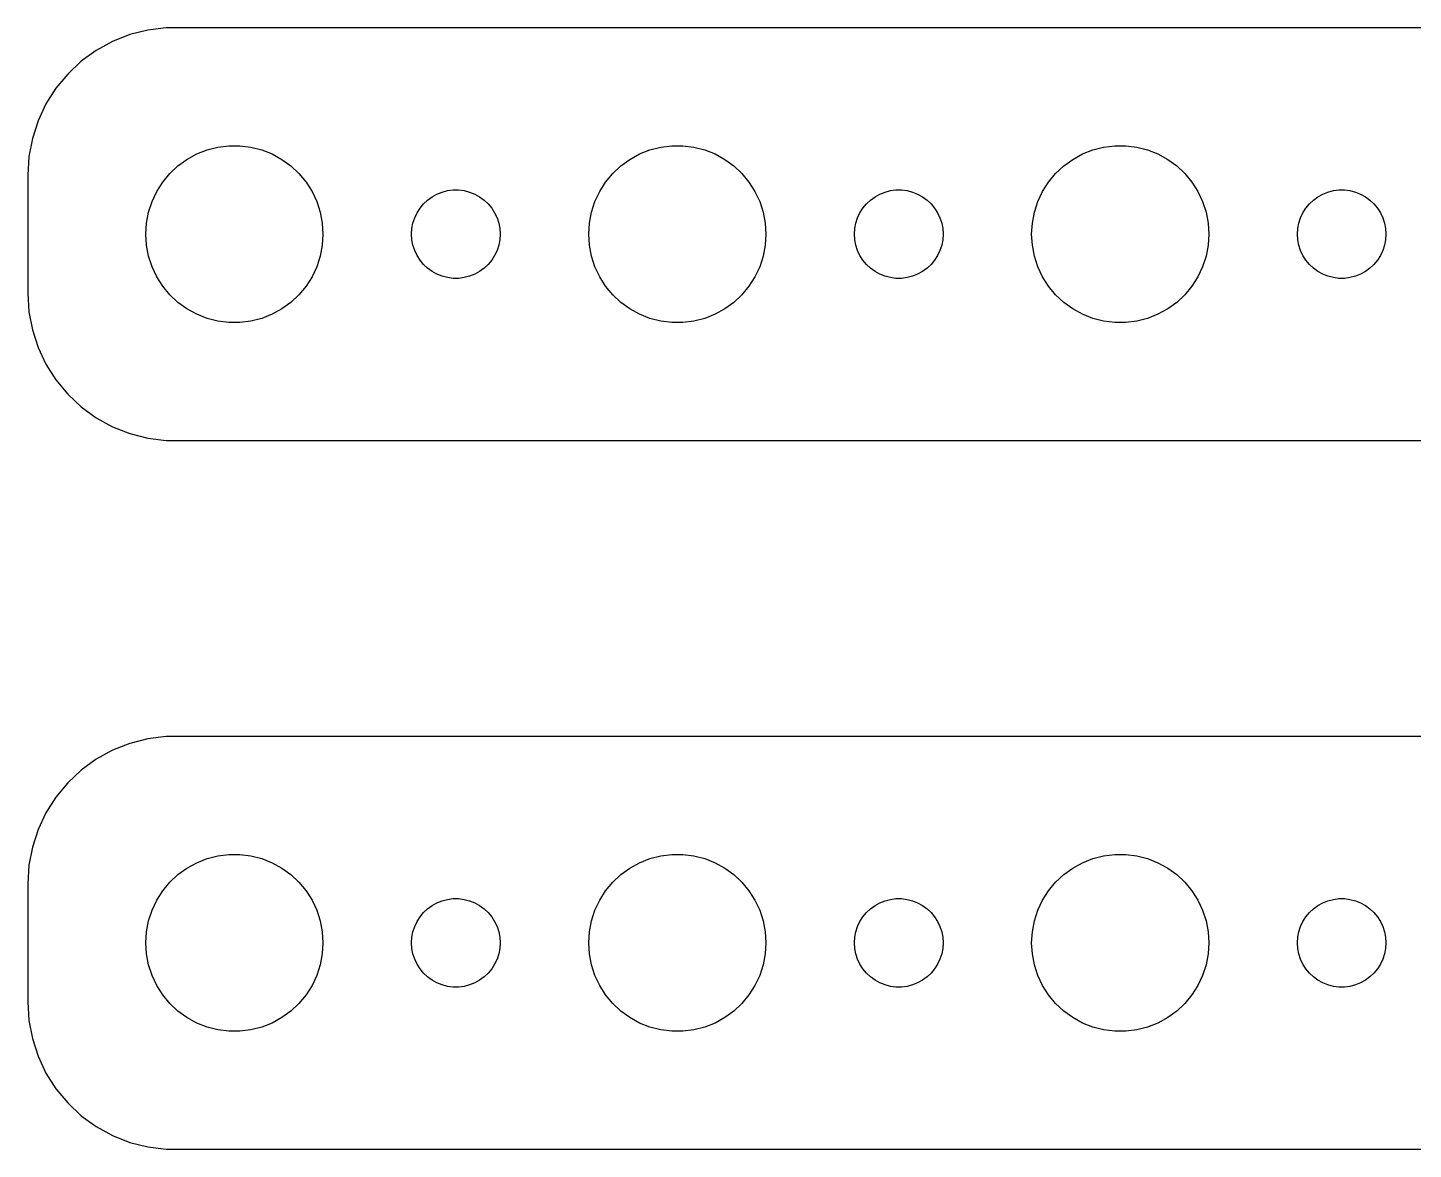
# Model space of a CAD drawing. Header units: metres. Extents: x -187 to 187, y 41 to 79.
# Drawn here: x -187 to -140.07, y 41.01 to 78.99 of the extents above; entities that cross this region are included whole.
import ezdxf

# ---------------------------------------------------------------- set-up
doc = ezdxf.new("R2010")
doc.units = ezdxf.units.M

msp = doc.modelspace()

# ---------------------------------------------------------------- linework, layer by layer
for p, q in [((-182.937, 78.9114), (-183.545, 78.7553)), ((-182.314, 78.9901), (-182.937, 78.9114)), ((182.314, 78.9901), (-182.314, 78.9901)), ((-184.129, 78.5241), (-184.679, 78.2216)), ((-183.545, 78.7553), (-184.129, 78.5241)), ((-184.679, 78.2216), (-185.187, 77.8526)), ((-185.187, 77.8526), (-185.645, 77.4227)), ((-185.645, 77.4227), (-186.045, 76.9389)), ((-186.045, 76.9389), (-186.382, 76.4088)), ((-186.382, 76.4088), (-186.649, 75.8406)), ((-186.649, 75.8406), (-186.843, 75.2434)), ((-186.843, 75.2434), (-186.961, 74.6267)), ((-186.961, 74.6267), (-187, 74)), ((-181.607, 74.533), (-181.277, 74.7145)), ((-181.277, 74.7145), (-180.927, 74.8532)), ((-180.927, 74.8532), (-180.562, 74.9469)), ((-180.562, 74.9469), (-180.188, 74.9941)), ((-180.188, 74.9941), (-179.812, 74.9941)), ((-179.812, 74.9941), (-179.438, 74.9469)), ((-179.438, 74.9469), (-179.073, 74.8532)), ((-179.073, 74.8532), (-178.723, 74.7145)), ((-178.723, 74.7145), (-178.393, 74.533)), ((-166.607, 74.533), (-166.277, 74.7145)), ((-166.277, 74.7145), (-165.927, 74.8532)), ((-165.927, 74.8532), (-165.562, 74.9469)), ((-165.562, 74.9469), (-165.188, 74.9941)), ((-165.188, 74.9941), (-164.812, 74.9941)), ((-164.812, 74.9941), (-164.438, 74.9469)), ((-164.438, 74.9469), (-164.073, 74.8532)), ((-164.073, 74.8532), (-163.723, 74.7145)), ((-163.723, 74.7145), (-163.393, 74.533)), ((-151.607, 74.533), (-151.277, 74.7145)), ((-151.277, 74.7145), (-150.927, 74.8532)), ((-150.927, 74.8532), (-150.562, 74.9469)), ((-150.562, 74.9469), (-150.188, 74.9941)), ((-150.188, 74.9941), (-149.812, 74.9941)), ((-149.812, 74.9941), (-149.438, 74.9469)), ((-149.438, 74.9469), (-149.073, 74.8532)), ((-149.073, 74.8532), (-148.723, 74.7145)), ((-148.723, 74.7145), (-148.393, 74.533)), ((-182.187, 74.0536), (-181.912, 74.3115)), ((-181.912, 74.3115), (-181.607, 74.533)), ((-178.393, 74.533), (-178.088, 74.3115)), ((-178.088, 74.3115), (-177.813, 74.0536)), ((-167.187, 74.0536), (-166.912, 74.3115)), ((-166.912, 74.3115), (-166.607, 74.533)), ((-163.393, 74.533), (-163.088, 74.3115)), ((-163.088, 74.3115), (-162.813, 74.0536)), ((-152.187, 74.0536), (-151.912, 74.3115)), ((-151.912, 74.3115), (-151.607, 74.533)), ((-148.393, 74.533), (-148.088, 74.3115)), ((-148.088, 74.3115), (-147.813, 74.0536)), ((-187, 74), (-187, 70)), ((-182.629, 73.4453), (-182.427, 73.7634)), ((-182.427, 73.7634), (-182.187, 74.0536)), ((-177.813, 74.0536), (-177.573, 73.7634)), ((-177.573, 73.7634), (-177.371, 73.4453)), ((-167.629, 73.4453), (-167.427, 73.7634)), ((-167.427, 73.7634), (-167.187, 74.0536)), ((-162.813, 74.0536), (-162.573, 73.7634)), ((-162.573, 73.7634), (-162.371, 73.4453)), ((-152.629, 73.4453), (-152.427, 73.7634)), ((-152.427, 73.7634), (-152.187, 74.0536)), ((-147.813, 74.0536), (-147.573, 73.7634)), ((-147.573, 73.7634), (-147.371, 73.4453)), ((-182.789, 73.1044), (-182.629, 73.4453)), ((-177.371, 73.4453), (-177.211, 73.1044)), ((-173.456, 73.1558), (-173.304, 73.2665)), ((-173.304, 73.2665), (-173.139, 73.3572)), ((-173.139, 73.3572), (-172.964, 73.4266)), ((-172.964, 73.4266), (-172.781, 73.4734)), ((-172.781, 73.4734), (-172.594, 73.497)), ((-172.594, 73.497), (-172.406, 73.497)), ((-172.406, 73.497), (-172.219, 73.4734)), ((-172.219, 73.4734), (-172.036, 73.4266)), ((-172.036, 73.4266), (-171.861, 73.3572)), ((-171.861, 73.3572), (-171.696, 73.2665)), ((-171.696, 73.2665), (-171.544, 73.1558)), ((-167.789, 73.1044), (-167.629, 73.4453)), ((-162.371, 73.4453), (-162.211, 73.1044)), ((-158.456, 73.1558), (-158.304, 73.2665)), ((-158.304, 73.2665), (-158.139, 73.3572)), ((-158.139, 73.3572), (-157.964, 73.4266)), ((-157.964, 73.4266), (-157.781, 73.4734)), ((-157.781, 73.4734), (-157.594, 73.497)), ((-157.594, 73.497), (-157.406, 73.497)), ((-157.406, 73.497), (-157.219, 73.4734)), ((-157.219, 73.4734), (-157.036, 73.4266)), ((-157.036, 73.4266), (-156.861, 73.3572)), ((-156.861, 73.3572), (-156.696, 73.2665)), ((-156.696, 73.2665), (-156.544, 73.1558)), ((-152.789, 73.1044), (-152.629, 73.4453)), ((-147.371, 73.4453), (-147.211, 73.1044)), ((-143.456, 73.1558), (-143.304, 73.2665)), ((-143.304, 73.2665), (-143.139, 73.3572)), ((-143.139, 73.3572), (-142.964, 73.4266)), ((-142.964, 73.4266), (-142.781, 73.4734)), ((-142.781, 73.4734), (-142.594, 73.497)), ((-142.594, 73.497), (-142.406, 73.497)), ((-142.406, 73.497), (-142.219, 73.4734)), ((-142.219, 73.4734), (-142.036, 73.4266)), ((-142.036, 73.4266), (-141.861, 73.3572)), ((-141.861, 73.3572), (-141.696, 73.2665)), ((-141.696, 73.2665), (-141.544, 73.1558)), ((-182.976, 72.376), (-182.906, 72.7461)), ((-182.906, 72.7461), (-182.789, 73.1044)), ((-177.211, 73.1044), (-177.094, 72.7461)), ((-177.094, 72.7461), (-177.024, 72.376)), ((-173.814, 72.7226), (-173.714, 72.8817)), ((-173.714, 72.8817), (-173.593, 73.0268)), ((-173.593, 73.0268), (-173.456, 73.1558)), ((-171.544, 73.1558), (-171.407, 73.0268)), ((-171.407, 73.0268), (-171.286, 72.8817)), ((-171.286, 72.8817), (-171.186, 72.7226)), ((-167.976, 72.376), (-167.906, 72.7461)), ((-167.906, 72.7461), (-167.789, 73.1044)), ((-162.211, 73.1044), (-162.094, 72.7461)), ((-162.094, 72.7461), (-162.024, 72.376)), ((-158.814, 72.7226), (-158.714, 72.8817)), ((-158.714, 72.8817), (-158.593, 73.0268)), ((-158.593, 73.0268), (-158.456, 73.1558)), ((-156.544, 73.1558), (-156.407, 73.0268)), ((-156.407, 73.0268), (-156.286, 72.8817)), ((-156.286, 72.8817), (-156.186, 72.7226)), ((-152.976, 72.376), (-152.906, 72.7461)), ((-152.906, 72.7461), (-152.789, 73.1044)), ((-147.211, 73.1044), (-147.094, 72.7461)), ((-147.094, 72.7461), (-147.024, 72.376)), ((-143.814, 72.7226), (-143.714, 72.8817)), ((-143.714, 72.8817), (-143.593, 73.0268)), ((-143.593, 73.0268), (-143.456, 73.1558)), ((-141.544, 73.1558), (-141.407, 73.0268)), ((-141.407, 73.0268), (-141.286, 72.8817)), ((-141.286, 72.8817), (-141.186, 72.7226)), ((-183, 72), (-182.976, 72.376)), ((-177.024, 72.376), (-177, 72)), ((-173.988, 72.188), (-173.953, 72.373)), ((-173.953, 72.373), (-173.895, 72.5522)), ((-173.895, 72.5522), (-173.814, 72.7226)), ((-171.186, 72.7226), (-171.105, 72.5522)), ((-171.105, 72.5522), (-171.047, 72.373)), ((-171.047, 72.373), (-171.012, 72.188)), ((-168, 72), (-167.976, 72.376)), ((-162.024, 72.376), (-162, 72)), ((-158.988, 72.188), (-158.953, 72.373)), ((-158.953, 72.373), (-158.895, 72.5522)), ((-158.895, 72.5522), (-158.814, 72.7226)), ((-156.186, 72.7226), (-156.105, 72.5522)), ((-156.105, 72.5522), (-156.047, 72.373)), ((-156.047, 72.373), (-156.012, 72.188)), ((-153, 72), (-152.976, 72.376)), ((-147.024, 72.376), (-147, 72)), ((-143.988, 72.188), (-143.953, 72.373)), ((-143.953, 72.373), (-143.895, 72.5522)), ((-143.895, 72.5522), (-143.814, 72.7226)), ((-141.186, 72.7226), (-141.105, 72.5522)), ((-141.105, 72.5522), (-141.047, 72.373)), ((-141.047, 72.373), (-141.012, 72.188)), ((-182.976, 71.624), (-183, 72)), ((-177, 72), (-177.024, 71.624)), ((-174, 72), (-173.988, 72.188)), ((-173.988, 71.812), (-174, 72)), ((-173.953, 71.627), (-173.988, 71.812)), ((-171.012, 71.812), (-171.047, 71.627)), ((-171.012, 72.188), (-171, 72)), ((-171, 72), (-171.012, 71.812)), ((-167.976, 71.624), (-168, 72)), ((-162, 72), (-162.024, 71.624)), ((-159, 72), (-158.988, 72.188)), ((-158.988, 71.812), (-159, 72)), ((-158.953, 71.627), (-158.988, 71.812)), ((-156.012, 71.812), (-156.047, 71.627)), ((-156.012, 72.188), (-156, 72)), ((-156, 72), (-156.012, 71.812)), ((-152.976, 71.624), (-153, 72)), ((-147, 72), (-147.024, 71.624)), ((-144, 72), (-143.988, 72.188)), ((-143.988, 71.812), (-144, 72)), ((-143.953, 71.627), (-143.988, 71.812)), ((-141.012, 71.812), (-141.047, 71.627)), ((-141.012, 72.188), (-141, 72)), ((-141, 72), (-141.012, 71.812)), ((-182.906, 71.2539), (-182.976, 71.624)), ((-177.024, 71.624), (-177.094, 71.2539)), ((-173.895, 71.4478), (-173.953, 71.627)), ((-173.814, 71.2774), (-173.895, 71.4478)), ((-171.105, 71.4478), (-171.186, 71.2774)), ((-171.047, 71.627), (-171.105, 71.4478)), ((-167.906, 71.2539), (-167.976, 71.624)), ((-162.024, 71.624), (-162.094, 71.2539)), ((-158.895, 71.4478), (-158.953, 71.627)), ((-158.814, 71.2774), (-158.895, 71.4478)), ((-156.105, 71.4478), (-156.186, 71.2774)), ((-156.047, 71.627), (-156.105, 71.4478)), ((-152.906, 71.2539), (-152.976, 71.624)), ((-147.024, 71.624), (-147.094, 71.2539)), ((-143.895, 71.4478), (-143.953, 71.627)), ((-143.814, 71.2774), (-143.895, 71.4478)), ((-141.105, 71.4478), (-141.186, 71.2774)), ((-141.047, 71.627), (-141.105, 71.4478)), ((-182.789, 70.8956), (-182.906, 71.2539)), ((-182.629, 70.5547), (-182.789, 70.8956)), ((-177.211, 70.8956), (-177.371, 70.5547)), ((-177.094, 71.2539), (-177.211, 70.8956)), ((-173.714, 71.1183), (-173.814, 71.2774)), ((-173.593, 70.9732), (-173.714, 71.1183)), ((-173.456, 70.8442), (-173.593, 70.9732)), ((-171.407, 70.9732), (-171.544, 70.8442)), ((-171.286, 71.1183), (-171.407, 70.9732)), ((-171.186, 71.2774), (-171.286, 71.1183)), ((-167.789, 70.8956), (-167.906, 71.2539)), ((-167.629, 70.5547), (-167.789, 70.8956)), ((-162.211, 70.8956), (-162.371, 70.5547)), ((-162.094, 71.2539), (-162.211, 70.8956)), ((-158.714, 71.1183), (-158.814, 71.2774)), ((-158.593, 70.9732), (-158.714, 71.1183)), ((-158.456, 70.8442), (-158.593, 70.9732)), ((-156.407, 70.9732), (-156.544, 70.8442)), ((-156.286, 71.1183), (-156.407, 70.9732)), ((-156.186, 71.2774), (-156.286, 71.1183)), ((-152.789, 70.8956), (-152.906, 71.2539)), ((-152.629, 70.5547), (-152.789, 70.8956)), ((-147.211, 70.8956), (-147.371, 70.5547)), ((-147.094, 71.2539), (-147.211, 70.8956)), ((-143.714, 71.1183), (-143.814, 71.2774)), ((-143.593, 70.9732), (-143.714, 71.1183)), ((-143.456, 70.8442), (-143.593, 70.9732)), ((-141.407, 70.9732), (-141.544, 70.8442)), ((-141.286, 71.1183), (-141.407, 70.9732)), ((-141.186, 71.2774), (-141.286, 71.1183)), ((-182.427, 70.2366), (-182.629, 70.5547)), ((-177.371, 70.5547), (-177.573, 70.2366)), ((-173.304, 70.7335), (-173.456, 70.8442)), ((-173.139, 70.6428), (-173.304, 70.7335)), ((-172.964, 70.5734), (-173.139, 70.6428)), ((-172.781, 70.5266), (-172.964, 70.5734)), ((-172.594, 70.503), (-172.781, 70.5266)), ((-172.406, 70.503), (-172.594, 70.503)), ((-172.219, 70.5266), (-172.406, 70.503)), ((-172.036, 70.5734), (-172.219, 70.5266)), ((-171.861, 70.6428), (-172.036, 70.5734)), ((-171.696, 70.7335), (-171.861, 70.6428)), ((-171.544, 70.8442), (-171.696, 70.7335)), ((-167.427, 70.2366), (-167.629, 70.5547)), ((-162.371, 70.5547), (-162.573, 70.2366)), ((-158.304, 70.7335), (-158.456, 70.8442)), ((-158.139, 70.6428), (-158.304, 70.7335)), ((-157.964, 70.5734), (-158.139, 70.6428)), ((-157.781, 70.5266), (-157.964, 70.5734)), ((-157.594, 70.503), (-157.781, 70.5266)), ((-157.406, 70.503), (-157.594, 70.503)), ((-157.219, 70.5266), (-157.406, 70.503)), ((-157.036, 70.5734), (-157.219, 70.5266)), ((-156.861, 70.6428), (-157.036, 70.5734)), ((-156.696, 70.7335), (-156.861, 70.6428)), ((-156.544, 70.8442), (-156.696, 70.7335)), ((-152.427, 70.2366), (-152.629, 70.5547)), ((-147.371, 70.5547), (-147.573, 70.2366)), ((-143.304, 70.7335), (-143.456, 70.8442)), ((-143.139, 70.6428), (-143.304, 70.7335)), ((-142.964, 70.5734), (-143.139, 70.6428)), ((-142.781, 70.5266), (-142.964, 70.5734)), ((-142.594, 70.503), (-142.781, 70.5266)), ((-142.406, 70.503), (-142.594, 70.503)), ((-142.219, 70.5266), (-142.406, 70.503)), ((-142.036, 70.5734), (-142.219, 70.5266)), ((-141.861, 70.6428), (-142.036, 70.5734)), ((-141.696, 70.7335), (-141.861, 70.6428)), ((-141.544, 70.8442), (-141.696, 70.7335)), ((-187, 70), (-186.961, 69.3733)), ((-182.187, 69.9464), (-182.427, 70.2366)), ((-181.912, 69.6885), (-182.187, 69.9464)), ((-177.813, 69.9464), (-178.088, 69.6885)), ((-177.573, 70.2366), (-177.813, 69.9464)), ((-167.187, 69.9464), (-167.427, 70.2366)), ((-166.912, 69.6885), (-167.187, 69.9464)), ((-162.813, 69.9464), (-163.088, 69.6885)), ((-162.573, 70.2366), (-162.813, 69.9464)), ((-152.187, 69.9464), (-152.427, 70.2366)), ((-151.912, 69.6885), (-152.187, 69.9464)), ((-147.813, 69.9464), (-148.088, 69.6885)), ((-147.573, 70.2366), (-147.813, 69.9464)), ((-181.607, 69.467), (-181.912, 69.6885)), ((-181.277, 69.2855), (-181.607, 69.467)), ((-178.393, 69.467), (-178.723, 69.2855)), ((-178.088, 69.6885), (-178.393, 69.467)), ((-166.607, 69.467), (-166.912, 69.6885)), ((-166.277, 69.2855), (-166.607, 69.467)), ((-163.393, 69.467), (-163.723, 69.2855)), ((-163.088, 69.6885), (-163.393, 69.467)), ((-151.607, 69.467), (-151.912, 69.6885)), ((-151.277, 69.2855), (-151.607, 69.467)), ((-148.393, 69.467), (-148.723, 69.2855)), ((-148.088, 69.6885), (-148.393, 69.467)), ((-186.961, 69.3733), (-186.843, 68.7566)), ((-180.927, 69.1468), (-181.277, 69.2855)), ((-180.562, 69.0531), (-180.927, 69.1468)), ((-180.188, 69.0059), (-180.562, 69.0531)), ((-179.812, 69.0059), (-180.188, 69.0059)), ((-179.438, 69.0531), (-179.812, 69.0059)), ((-179.073, 69.1468), (-179.438, 69.0531)), ((-178.723, 69.2855), (-179.073, 69.1468)), ((-165.927, 69.1468), (-166.277, 69.2855)), ((-165.562, 69.0531), (-165.927, 69.1468)), ((-165.188, 69.0059), (-165.562, 69.0531)), ((-164.812, 69.0059), (-165.188, 69.0059)), ((-164.438, 69.0531), (-164.812, 69.0059)), ((-164.073, 69.1468), (-164.438, 69.0531)), ((-163.723, 69.2855), (-164.073, 69.1468)), ((-150.927, 69.1468), (-151.277, 69.2855)), ((-150.562, 69.0531), (-150.927, 69.1468)), ((-150.188, 69.0059), (-150.562, 69.0531)), ((-149.812, 69.0059), (-150.188, 69.0059)), ((-149.438, 69.0531), (-149.812, 69.0059)), ((-149.073, 69.1468), (-149.438, 69.0531)), ((-148.723, 69.2855), (-149.073, 69.1468)), ((-186.843, 68.7566), (-186.649, 68.1594)), ((-186.649, 68.1594), (-186.382, 67.5912)), ((-186.382, 67.5912), (-186.045, 67.0611)), ((-186.045, 67.0611), (-185.645, 66.5773)), ((-185.645, 66.5773), (-185.187, 66.1474)), ((-185.187, 66.1474), (-184.679, 65.7784)), ((-184.679, 65.7784), (-184.129, 65.4759)), ((-184.129, 65.4759), (-183.545, 65.2447)), ((-183.545, 65.2447), (-182.937, 65.0886)), ((-182.937, 65.0886), (-182.314, 65.0099)), ((-182.314, 65.0099), (182.314, 65.0099)), ((-182.937, 54.9114), (-183.545, 54.7553)), ((-182.314, 54.9901), (-182.937, 54.9114)), ((182.314, 54.9901), (-182.314, 54.9901)), ((-184.129, 54.5241), (-184.679, 54.2216)), ((-183.545, 54.7553), (-184.129, 54.5241)), ((-184.679, 54.2216), (-185.187, 53.8526)), ((-185.187, 53.8526), (-185.645, 53.4227)), ((-185.645, 53.4227), (-186.045, 52.9389)), ((-186.045, 52.9389), (-186.382, 52.4088)), ((-186.382, 52.4088), (-186.649, 51.8406)), ((-186.649, 51.8406), (-186.843, 51.2434)), ((-186.843, 51.2434), (-186.961, 50.6267)), ((-181.607, 50.533), (-181.277, 50.7145)), ((-181.277, 50.7145), (-180.927, 50.8532)), ((-180.927, 50.8532), (-180.562, 50.9469)), ((-180.562, 50.9469), (-180.188, 50.9941)), ((-180.188, 50.9941), (-179.812, 50.9941)), ((-179.812, 50.9941), (-179.438, 50.9469)), ((-179.438, 50.9469), (-179.073, 50.8532)), ((-179.073, 50.8532), (-178.723, 50.7145)), ((-178.723, 50.7145), (-178.393, 50.533)), ((-166.607, 50.533), (-166.277, 50.7145)), ((-166.277, 50.7145), (-165.927, 50.8532)), ((-165.927, 50.8532), (-165.562, 50.9469)), ((-165.562, 50.9469), (-165.188, 50.9941)), ((-165.188, 50.9941), (-164.812, 50.9941)), ((-164.812, 50.9941), (-164.438, 50.9469)), ((-164.438, 50.9469), (-164.073, 50.8532)), ((-164.073, 50.8532), (-163.723, 50.7145)), ((-163.723, 50.7145), (-163.393, 50.533)), ((-151.607, 50.533), (-151.277, 50.7145)), ((-151.277, 50.7145), (-150.927, 50.8532)), ((-150.927, 50.8532), (-150.562, 50.9469)), ((-150.562, 50.9469), (-150.188, 50.9941)), ((-150.188, 50.9941), (-149.812, 50.9941)), ((-149.812, 50.9941), (-149.438, 50.9469)), ((-149.438, 50.9469), (-149.073, 50.8532)), ((-149.073, 50.8532), (-148.723, 50.7145)), ((-148.723, 50.7145), (-148.393, 50.533)), ((-186.961, 50.6267), (-187, 50)), ((-182.187, 50.0536), (-181.912, 50.3115)), ((-181.912, 50.3115), (-181.607, 50.533)), ((-178.393, 50.533), (-178.088, 50.3115)), ((-178.088, 50.3115), (-177.813, 50.0536)), ((-167.187, 50.0536), (-166.912, 50.3115)), ((-166.912, 50.3115), (-166.607, 50.533)), ((-163.393, 50.533), (-163.088, 50.3115)), ((-163.088, 50.3115), (-162.813, 50.0536)), ((-152.187, 50.0536), (-151.912, 50.3115)), ((-151.912, 50.3115), (-151.607, 50.533)), ((-148.393, 50.533), (-148.088, 50.3115)), ((-148.088, 50.3115), (-147.813, 50.0536)), ((-187, 50), (-187, 46)), ((-182.629, 49.4453), (-182.427, 49.7634)), ((-182.427, 49.7634), (-182.187, 50.0536)), ((-177.813, 50.0536), (-177.573, 49.7634)), ((-177.573, 49.7634), (-177.371, 49.4453)), ((-167.629, 49.4453), (-167.427, 49.7634)), ((-167.427, 49.7634), (-167.187, 50.0536)), ((-162.813, 50.0536), (-162.573, 49.7634)), ((-162.573, 49.7634), (-162.371, 49.4453)), ((-152.629, 49.4453), (-152.427, 49.7634)), ((-152.427, 49.7634), (-152.187, 50.0536)), ((-147.813, 50.0536), (-147.573, 49.7634)), ((-147.573, 49.7634), (-147.371, 49.4453)), ((-182.789, 49.1044), (-182.629, 49.4453)), ((-177.371, 49.4453), (-177.211, 49.1044)), ((-173.304, 49.2665), (-173.139, 49.3572)), ((-173.139, 49.3572), (-172.964, 49.4266)), ((-172.964, 49.4266), (-172.781, 49.4734)), ((-172.781, 49.4734), (-172.594, 49.497)), ((-172.594, 49.497), (-172.406, 49.497)), ((-172.406, 49.497), (-172.219, 49.4734)), ((-172.219, 49.4734), (-172.036, 49.4266)), ((-172.036, 49.4266), (-171.861, 49.3572)), ((-171.861, 49.3572), (-171.696, 49.2665)), ((-167.789, 49.1044), (-167.629, 49.4453)), ((-162.371, 49.4453), (-162.211, 49.1044)), ((-158.304, 49.2665), (-158.139, 49.3572)), ((-158.139, 49.3572), (-157.964, 49.4266)), ((-157.964, 49.4266), (-157.781, 49.4734)), ((-157.781, 49.4734), (-157.594, 49.497)), ((-157.594, 49.497), (-157.406, 49.497)), ((-157.406, 49.497), (-157.219, 49.4734)), ((-157.219, 49.4734), (-157.036, 49.4266)), ((-157.036, 49.4266), (-156.861, 49.3572)), ((-156.861, 49.3572), (-156.696, 49.2665)), ((-152.789, 49.1044), (-152.629, 49.4453)), ((-147.371, 49.4453), (-147.211, 49.1044)), ((-143.304, 49.2665), (-143.139, 49.3572)), ((-143.139, 49.3572), (-142.964, 49.4266)), ((-142.964, 49.4266), (-142.781, 49.4734)), ((-142.781, 49.4734), (-142.594, 49.497)), ((-142.594, 49.497), (-142.406, 49.497)), ((-142.406, 49.497), (-142.219, 49.4734)), ((-142.219, 49.4734), (-142.036, 49.4266)), ((-142.036, 49.4266), (-141.861, 49.3572)), ((-141.861, 49.3572), (-141.696, 49.2665)), ((-182.906, 48.7461), (-182.789, 49.1044)), ((-177.211, 49.1044), (-177.094, 48.7461)), ((-173.814, 48.7226), (-173.714, 48.8817)), ((-173.714, 48.8817), (-173.593, 49.0268)), ((-173.593, 49.0268), (-173.456, 49.1558)), ((-173.456, 49.1558), (-173.304, 49.2665)), ((-171.696, 49.2665), (-171.544, 49.1558)), ((-171.544, 49.1558), (-171.407, 49.0268)), ((-171.407, 49.0268), (-171.286, 48.8817)), ((-171.286, 48.8817), (-171.186, 48.7226)), ((-167.906, 48.7461), (-167.789, 49.1044)), ((-162.211, 49.1044), (-162.094, 48.7461)), ((-158.814, 48.7226), (-158.714, 48.8817)), ((-158.714, 48.8817), (-158.593, 49.0268)), ((-158.593, 49.0268), (-158.456, 49.1558)), ((-158.456, 49.1558), (-158.304, 49.2665)), ((-156.696, 49.2665), (-156.544, 49.1558)), ((-156.544, 49.1558), (-156.407, 49.0268)), ((-156.407, 49.0268), (-156.286, 48.8817)), ((-156.286, 48.8817), (-156.186, 48.7226)), ((-152.906, 48.7461), (-152.789, 49.1044)), ((-147.211, 49.1044), (-147.094, 48.7461)), ((-143.814, 48.7226), (-143.714, 48.8817)), ((-143.714, 48.8817), (-143.593, 49.0268)), ((-143.593, 49.0268), (-143.456, 49.1558)), ((-143.456, 49.1558), (-143.304, 49.2665)), ((-141.696, 49.2665), (-141.544, 49.1558)), ((-141.544, 49.1558), (-141.407, 49.0268)), ((-141.407, 49.0268), (-141.286, 48.8817)), ((-141.286, 48.8817), (-141.186, 48.7226)), ((-183, 48), (-182.976, 48.376)), ((-182.976, 48.376), (-182.906, 48.7461)), ((-177.094, 48.7461), (-177.024, 48.376)), ((-177.024, 48.376), (-177, 48)), ((-173.988, 48.188), (-173.953, 48.373)), ((-173.953, 48.373), (-173.895, 48.5522)), ((-173.895, 48.5522), (-173.814, 48.7226)), ((-171.186, 48.7226), (-171.105, 48.5522)), ((-171.105, 48.5522), (-171.047, 48.373)), ((-171.047, 48.373), (-171.012, 48.188)), ((-168, 48), (-167.976, 48.376)), ((-167.976, 48.376), (-167.906, 48.7461)), ((-162.094, 48.7461), (-162.024, 48.376)), ((-162.024, 48.376), (-162, 48)), ((-158.988, 48.188), (-158.953, 48.373)), ((-158.953, 48.373), (-158.895, 48.5522)), ((-158.895, 48.5522), (-158.814, 48.7226)), ((-156.186, 48.7226), (-156.105, 48.5522)), ((-156.105, 48.5522), (-156.047, 48.373)), ((-156.047, 48.373), (-156.012, 48.188)), ((-153, 48), (-152.976, 48.376)), ((-152.976, 48.376), (-152.906, 48.7461)), ((-147.094, 48.7461), (-147.024, 48.376)), ((-147.024, 48.376), (-147, 48)), ((-143.988, 48.188), (-143.953, 48.373)), ((-143.953, 48.373), (-143.895, 48.5522)), ((-143.895, 48.5522), (-143.814, 48.7226)), ((-141.186, 48.7226), (-141.105, 48.5522)), ((-141.105, 48.5522), (-141.047, 48.373)), ((-141.047, 48.373), (-141.012, 48.188)), ((-182.976, 47.624), (-183, 48)), ((-177, 48), (-177.024, 47.624)), ((-174, 48), (-173.988, 48.188)), ((-173.988, 47.812), (-174, 48)), ((-171.012, 48.188), (-171, 48)), ((-171, 48), (-171.012, 47.812)), ((-167.976, 47.624), (-168, 48)), ((-162, 48), (-162.024, 47.624)), ((-159, 48), (-158.988, 48.188)), ((-158.988, 47.812), (-159, 48)), ((-156.012, 48.188), (-156, 48)), ((-156, 48), (-156.012, 47.812)), ((-152.976, 47.624), (-153, 48)), ((-147, 48), (-147.024, 47.624)), ((-144, 48), (-143.988, 48.188)), ((-143.988, 47.812), (-144, 48)), ((-141.012, 48.188), (-141, 48)), ((-141, 48), (-141.012, 47.812)), ((-182.906, 47.2539), (-182.976, 47.624)), ((-177.024, 47.624), (-177.094, 47.2539)), ((-173.953, 47.627), (-173.988, 47.812)), ((-173.895, 47.4478), (-173.953, 47.627)), ((-173.814, 47.2774), (-173.895, 47.4478)), ((-171.105, 47.4478), (-171.186, 47.2774)), ((-171.047, 47.627), (-171.105, 47.4478)), ((-171.012, 47.812), (-171.047, 47.627)), ((-167.906, 47.2539), (-167.976, 47.624)), ((-162.024, 47.624), (-162.094, 47.2539)), ((-158.953, 47.627), (-158.988, 47.812)), ((-158.895, 47.4478), (-158.953, 47.627)), ((-158.814, 47.2774), (-158.895, 47.4478)), ((-156.105, 47.4478), (-156.186, 47.2774)), ((-156.047, 47.627), (-156.105, 47.4478)), ((-156.012, 47.812), (-156.047, 47.627)), ((-152.906, 47.2539), (-152.976, 47.624)), ((-147.024, 47.624), (-147.094, 47.2539)), ((-143.953, 47.627), (-143.988, 47.812)), ((-143.895, 47.4478), (-143.953, 47.627)), ((-143.814, 47.2774), (-143.895, 47.4478)), ((-141.105, 47.4478), (-141.186, 47.2774)), ((-141.047, 47.627), (-141.105, 47.4478)), ((-141.012, 47.812), (-141.047, 47.627)), ((-182.789, 46.8956), (-182.906, 47.2539)), ((-177.094, 47.2539), (-177.211, 46.8956)), ((-173.714, 47.1183), (-173.814, 47.2774)), ((-173.593, 46.9732), (-173.714, 47.1183)), ((-173.456, 46.8442), (-173.593, 46.9732)), ((-171.407, 46.9732), (-171.544, 46.8442)), ((-171.286, 47.1183), (-171.407, 46.9732)), ((-171.186, 47.2774), (-171.286, 47.1183)), ((-167.789, 46.8956), (-167.906, 47.2539)), ((-162.094, 47.2539), (-162.211, 46.8956)), ((-158.714, 47.1183), (-158.814, 47.2774)), ((-158.593, 46.9732), (-158.714, 47.1183)), ((-158.456, 46.8442), (-158.593, 46.9732)), ((-156.407, 46.9732), (-156.544, 46.8442)), ((-156.286, 47.1183), (-156.407, 46.9732)), ((-156.186, 47.2774), (-156.286, 47.1183)), ((-152.789, 46.8956), (-152.906, 47.2539)), ((-147.094, 47.2539), (-147.211, 46.8956)), ((-143.714, 47.1183), (-143.814, 47.2774)), ((-143.593, 46.9732), (-143.714, 47.1183)), ((-143.456, 46.8442), (-143.593, 46.9732)), ((-141.407, 46.9732), (-141.544, 46.8442)), ((-141.286, 47.1183), (-141.407, 46.9732)), ((-141.186, 47.2774), (-141.286, 47.1183)), ((-182.629, 46.5547), (-182.789, 46.8956)), ((-182.427, 46.2366), (-182.629, 46.5547)), ((-177.371, 46.5547), (-177.573, 46.2366)), ((-177.211, 46.8956), (-177.371, 46.5547)), ((-173.304, 46.7335), (-173.456, 46.8442)), ((-173.139, 46.6428), (-173.304, 46.7335)), ((-172.964, 46.5734), (-173.139, 46.6428)), ((-172.781, 46.5266), (-172.964, 46.5734)), ((-172.594, 46.503), (-172.781, 46.5266)), ((-172.406, 46.503), (-172.594, 46.503)), ((-172.219, 46.5266), (-172.406, 46.503)), ((-172.036, 46.5734), (-172.219, 46.5266)), ((-171.861, 46.6428), (-172.036, 46.5734)), ((-171.696, 46.7335), (-171.861, 46.6428)), ((-171.544, 46.8442), (-171.696, 46.7335)), ((-167.629, 46.5547), (-167.789, 46.8956)), ((-167.427, 46.2366), (-167.629, 46.5547)), ((-162.371, 46.5547), (-162.573, 46.2366)), ((-162.211, 46.8956), (-162.371, 46.5547)), ((-158.304, 46.7335), (-158.456, 46.8442)), ((-158.139, 46.6428), (-158.304, 46.7335)), ((-157.964, 46.5734), (-158.139, 46.6428)), ((-157.781, 46.5266), (-157.964, 46.5734)), ((-157.594, 46.503), (-157.781, 46.5266)), ((-157.406, 46.503), (-157.594, 46.503)), ((-157.219, 46.5266), (-157.406, 46.503)), ((-157.036, 46.5734), (-157.219, 46.5266)), ((-156.861, 46.6428), (-157.036, 46.5734)), ((-156.696, 46.7335), (-156.861, 46.6428)), ((-156.544, 46.8442), (-156.696, 46.7335)), ((-152.629, 46.5547), (-152.789, 46.8956)), ((-152.427, 46.2366), (-152.629, 46.5547)), ((-147.371, 46.5547), (-147.573, 46.2366)), ((-147.211, 46.8956), (-147.371, 46.5547)), ((-143.304, 46.7335), (-143.456, 46.8442)), ((-143.139, 46.6428), (-143.304, 46.7335)), ((-142.964, 46.5734), (-143.139, 46.6428)), ((-142.781, 46.5266), (-142.964, 46.5734)), ((-142.594, 46.503), (-142.781, 46.5266)), ((-142.406, 46.503), (-142.594, 46.503)), ((-142.219, 46.5266), (-142.406, 46.503)), ((-142.036, 46.5734), (-142.219, 46.5266)), ((-141.861, 46.6428), (-142.036, 46.5734)), ((-141.696, 46.7335), (-141.861, 46.6428)), ((-141.544, 46.8442), (-141.696, 46.7335)), ((-187, 46), (-186.961, 45.3733)), ((-182.187, 45.9464), (-182.427, 46.2366)), ((-177.573, 46.2366), (-177.813, 45.9464)), ((-167.187, 45.9464), (-167.427, 46.2366)), ((-162.573, 46.2366), (-162.813, 45.9464)), ((-152.187, 45.9464), (-152.427, 46.2366)), ((-147.573, 46.2366), (-147.813, 45.9464)), ((-181.912, 45.6885), (-182.187, 45.9464)), ((-181.607, 45.467), (-181.912, 45.6885)), ((-178.088, 45.6885), (-178.393, 45.467)), ((-177.813, 45.9464), (-178.088, 45.6885)), ((-166.912, 45.6885), (-167.187, 45.9464)), ((-166.607, 45.467), (-166.912, 45.6885)), ((-163.088, 45.6885), (-163.393, 45.467)), ((-162.813, 45.9464), (-163.088, 45.6885)), ((-151.912, 45.6885), (-152.187, 45.9464)), ((-151.607, 45.467), (-151.912, 45.6885)), ((-148.088, 45.6885), (-148.393, 45.467)), ((-147.813, 45.9464), (-148.088, 45.6885)), ((-186.961, 45.3733), (-186.843, 44.7566)), ((-181.277, 45.2855), (-181.607, 45.467)), ((-180.927, 45.1468), (-181.277, 45.2855)), ((-180.562, 45.0531), (-180.927, 45.1468)), ((-180.188, 45.0059), (-180.562, 45.0531)), ((-179.438, 45.0531), (-179.812, 45.0059)), ((-179.073, 45.1468), (-179.438, 45.0531)), ((-178.723, 45.2855), (-179.073, 45.1468)), ((-178.393, 45.467), (-178.723, 45.2855)), ((-166.277, 45.2855), (-166.607, 45.467)), ((-165.927, 45.1468), (-166.277, 45.2855)), ((-165.562, 45.0531), (-165.927, 45.1468)), ((-165.188, 45.0059), (-165.562, 45.0531)), ((-164.438, 45.0531), (-164.812, 45.0059)), ((-164.073, 45.1468), (-164.438, 45.0531)), ((-163.723, 45.2855), (-164.073, 45.1468)), ((-163.393, 45.467), (-163.723, 45.2855)), ((-151.277, 45.2855), (-151.607, 45.467)), ((-150.927, 45.1468), (-151.277, 45.2855)), ((-150.562, 45.0531), (-150.927, 45.1468)), ((-150.188, 45.0059), (-150.562, 45.0531)), ((-149.438, 45.0531), (-149.812, 45.0059)), ((-149.073, 45.1468), (-149.438, 45.0531)), ((-148.723, 45.2855), (-149.073, 45.1468)), ((-148.393, 45.467), (-148.723, 45.2855)), ((-186.843, 44.7566), (-186.649, 44.1594)), ((-179.812, 45.0059), (-180.188, 45.0059)), ((-164.812, 45.0059), (-165.188, 45.0059)), ((-149.812, 45.0059), (-150.188, 45.0059)), ((-186.649, 44.1594), (-186.382, 43.5912)), ((-186.382, 43.5912), (-186.045, 43.0611)), ((-186.045, 43.0611), (-185.645, 42.5773)), ((-185.645, 42.5773), (-185.187, 42.1474)), ((-185.187, 42.1474), (-184.679, 41.7784)), ((-184.679, 41.7784), (-184.129, 41.4759)), ((-184.129, 41.4759), (-183.545, 41.2447)), ((-183.545, 41.2447), (-182.937, 41.0886)), ((-182.937, 41.0886), (-182.314, 41.0099)), ((-182.314, 41.0099), (182.314, 41.0099))]:
    msp.add_line(p, q)

doc.saveas('drawing.dxf')
